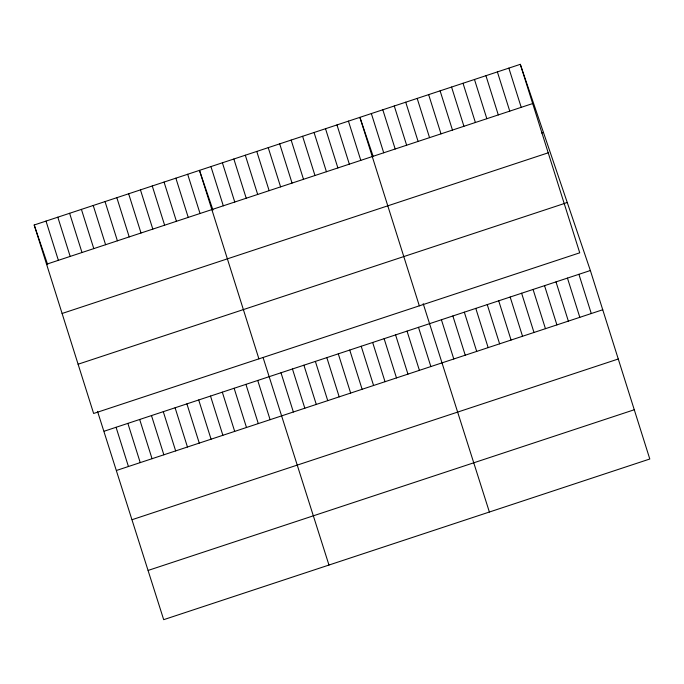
<?xml version="1.0" encoding="UTF-8"?>
<svg xmlns="http://www.w3.org/2000/svg" width="684" height="684" viewBox="0 0 684 684"><rect width="100%" height="100%" fill="white"/><g stroke="black" fill="none" stroke-linecap="round" stroke-linejoin="round"><path stroke-width="1.03" d="M520.31 64.33L579.741 252.815L93.631 413.478L34.2 224.993L520.31 64.33L590.369 270.522L649.8 459.007L163.69 619.67L97.521 411.341M46.572 264.221L532.674 103.558M541.523 133.004L543.429 132.371M62.099 313.477L548.209 152.814M78.096 364.221L564.206 203.558M564.385 203.422L567.25 202.481M104.259 431.185L590.369 270.522M116.631 470.412L602.741 309.749M132.157 519.669L618.268 359.006M148.163 570.413L634.273 409.75M373.062 156.097L359.895 117.349L419.326 305.833M423.208 303.696L489.385 512.025M212.963 210.056L199.48 170.367L258.911 358.852M263.118 357.655L328.97 565.044M34.2 224.993L47.683 264.682M578.912 274.31L591.284 313.537M508.853 68.118L521.217 107.345M567.455 278.097L579.818 317.325M497.388 71.905L509.76 111.133M555.998 281.885L568.361 321.112M485.931 75.693L498.303 114.921M544.541 285.664L556.904 324.9M474.474 79.481L486.846 118.708M533.075 289.452L545.447 328.679M463.017 83.268L475.389 122.496M521.618 293.239L533.99 332.467M451.56 87.048L463.932 126.283M510.161 297.027L522.533 336.254M440.103 90.835L452.466 130.063M498.704 300.815L511.076 340.042M428.646 94.623L441.009 133.85M487.247 304.602L499.611 343.83M417.18 98.41L429.552 137.638M475.79 308.39L488.154 347.617M405.723 102.198L418.095 141.426M464.325 312.178L476.697 351.405M394.266 105.986L406.638 145.213M452.868 315.965L465.24 355.193M382.809 109.773L395.181 149.001M441.411 319.753L453.783 358.98M371.352 113.561L383.715 152.788M418.497 327.328L430.86 366.556M348.438 121.136L360.801 160.364M407.04 331.116L419.403 370.343M336.973 124.924L349.344 164.151M395.583 334.904L407.946 374.131M325.516 128.712L337.887 167.939M384.117 338.683L396.489 377.919M314.059 132.499L326.43 171.727M372.66 342.47L385.032 381.706M302.602 136.287L314.973 175.514M361.203 346.258L373.575 385.485M291.145 140.066L303.508 179.302M349.746 350.046L362.118 389.273M279.688 143.854L292.051 183.081M338.289 353.833L350.653 393.061M268.231 147.641L280.594 186.869M326.832 357.621L339.196 396.848M256.765 151.429L269.137 190.656M315.375 361.409L327.739 400.636M245.308 155.217L257.68 194.444M303.91 365.196L316.282 404.424M233.851 159.004L246.223 198.232M292.453 368.984L304.825 408.211M222.394 162.792L234.766 202.019M280.996 372.771L293.368 411.999M210.937 166.58L223.3 205.807M257.731 380.458L270.103 419.685M187.672 174.266L200.036 213.493M245.924 384.357L258.296 423.593M175.865 178.173L188.237 217.401M234.125 388.264L246.488 427.491M164.057 182.072L176.429 221.3M222.317 392.163L234.689 431.39M152.258 185.971L164.622 225.198M210.51 396.07L222.881 435.298M140.451 189.878L152.814 229.106M198.702 399.969L211.074 439.196M128.643 193.777L141.015 233.005M186.903 403.868L199.266 443.095M116.836 197.676L129.208 236.903M175.095 407.775L187.459 447.003M105.037 201.583L117.4 240.811M163.288 411.674L175.66 450.901M93.229 205.482L105.593 244.71M151.48 415.573L163.852 454.8M81.422 209.381L93.793 248.617M139.681 419.48L152.045 458.707M69.614 213.288L81.986 252.516M127.874 423.379L140.237 462.606M57.815 217.187L70.178 256.414M116.066 427.278L128.438 466.505M46.008 221.086L58.371 260.322"/></g></svg>
